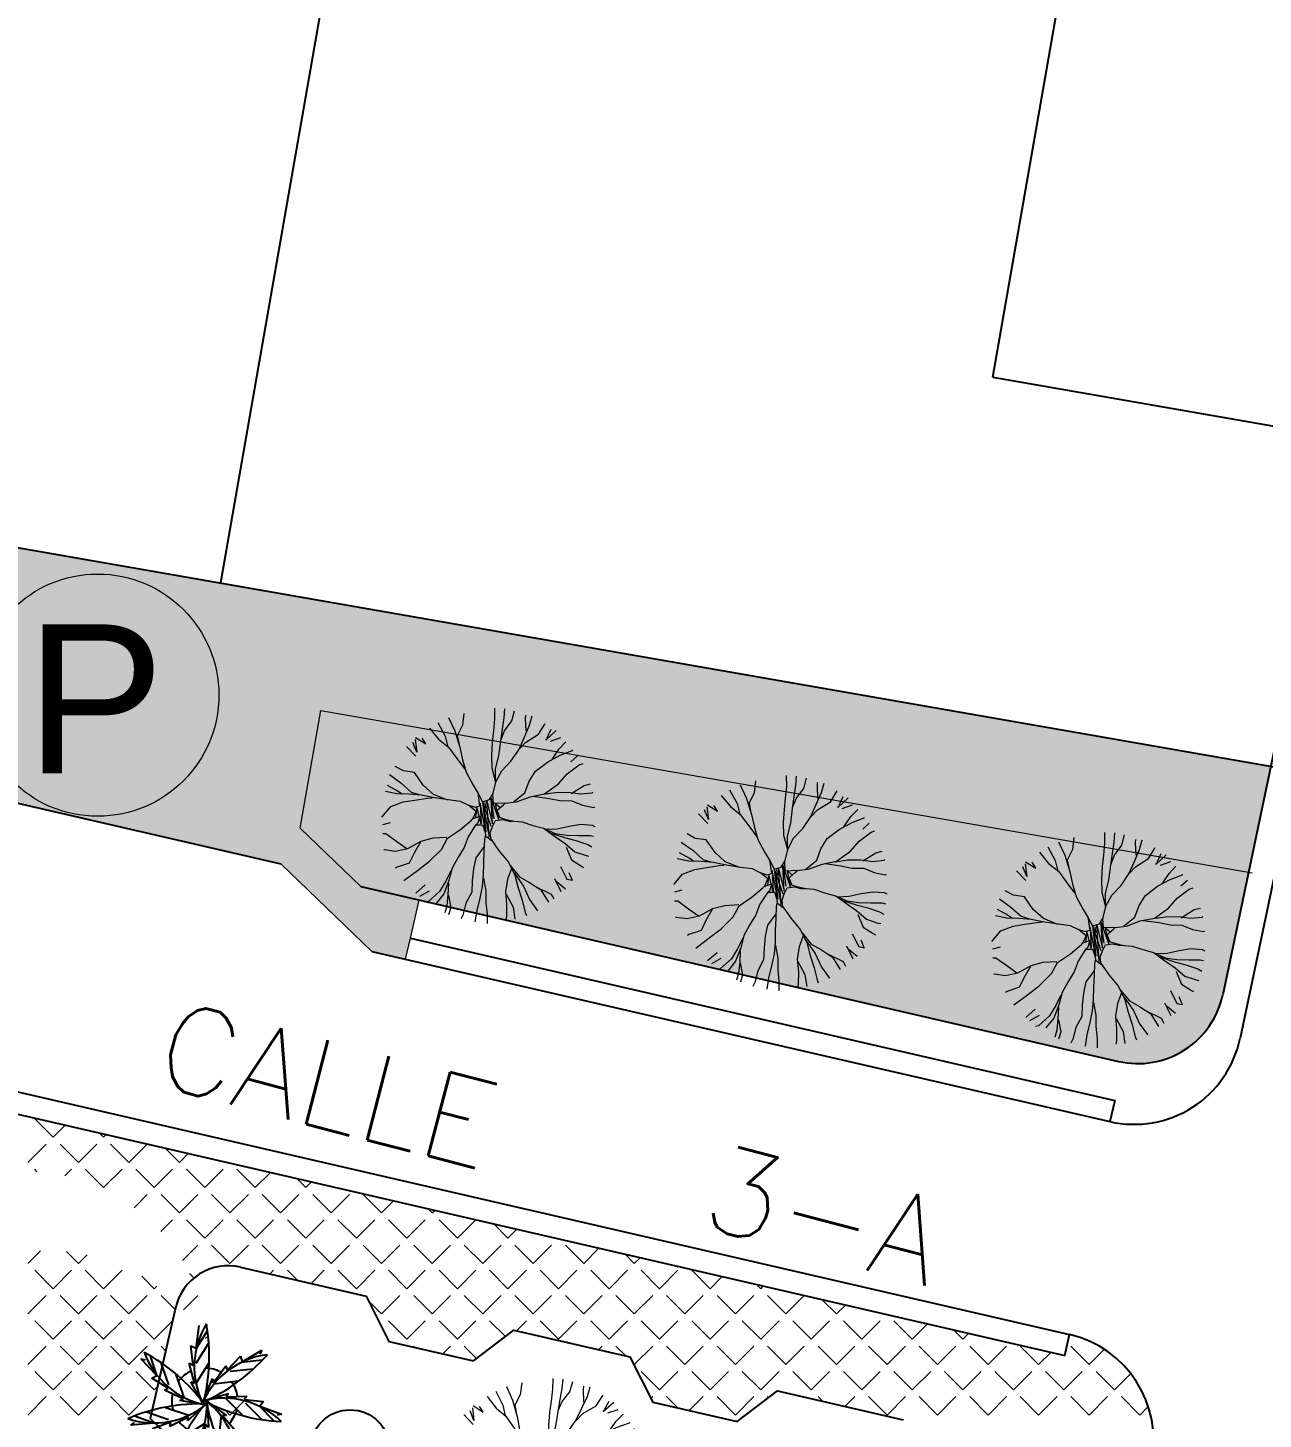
# Model space of a CAD drawing. Extents: x 472704 to 474638, y 1059265 to 1060325.
# Drawn here: x 474002.3 to 474059.4, y 1059726.7 to 1059791 of the extents above; entities that cross this region are included whole.
import ezdxf

# ---------------------------------------------------------------- set-up
doc = ezdxf.new("R2010")
doc.units = 0
doc.header["$LTSCALE"] = 0.4
doc.header["$MEASUREMENT"] = 0
doc.layers.get('0').update_dxf_attribs({"linetype": 'CONTINUOUS', "lineweight": 25})
for name, color, linetype, lineweight in [('AREAS VERDAS', 72, 'CONTINUOUS', 25), ('AREAS VERDES', 2, 'CONTINUOUS', 20), ('CALLES', 140, 'CONTINUOUS', 40), ('CANCHAS', 52, 'CONTINUOUS', 25)]:
    doc.layers.add(name, color=color, linetype=linetype, lineweight=lineweight)
for name, color, linetype in [('PISOS', 8, 'CONTINUOUS'), ('PROPUESTA', 6, 'CONTINUOUS'), ('TOPONIMIA', 1, 'CONTINUOUS'), ('VEGETACION', 3, 'CONTINUOUS'), ('VIAPROPUESTA', 7, 'CONTINUOUS')]:
    doc.layers.add(name, color=color, linetype=linetype)
doc.styles.add('ARIAL', font='arial.ttf')
doc.styles.get("Standard").update_dxf_attribs({"font": 'romans.shx'})

# ---------------------------------------------------------------- blocks, each defined once
blk = doc.blocks.new('FUTBOL')
at = {"layer": 'CANCHAS', "color": 52, "linetype": 'Continuous'}
for p, q in [((474022.254, 1059828.37), (474011.242, 1059765.325)), ((474046.909, 1059774.829), (474052.587, 1059807.337)), ((474046.909, 1059774.829), (474063.163, 1059771.99)), ((473961.987, 1059773.928), (474060.496, 1059756.721))]:
    blk.add_line(p, q, dxfattribs=at)
blk = doc.blocks.new('MATA-P-01')
at = {"color": 84, "linetype": 'ByBlock'}
for p, q in [((18.7448, 144.4994), (18.7448, 144.5014)), ((18.7576, 144.4645), (18.7448, 144.4994)), ((18.7902, 144.4864), (18.7883, 144.5167)), ((18.7973, 144.4668), (18.8065, 144.5037)), ((18.8065, 144.5037), (18.8081, 144.5144)), ((18.8462, 144.4883), (18.8445, 144.521)), ((18.8698, 144.458), (18.8717, 144.4929)), ((18.8717, 144.4929), (18.8752, 144.521)), ((18.8986, 144.4841), (18.9059, 144.5167)), ((18.6869, 144.4319), (18.6706, 144.458)), ((18.7176, 144.4515), (18.6888, 144.4688)), ((18.7068, 144.4864), (18.7321, 144.4515)), ((18.7231, 144.4864), (18.7304, 144.458)), ((18.7321, 144.4515), (18.7304, 144.4557)), ((18.7918, 144.4319), (18.7576, 144.4645)), ((18.7991, 144.4449), (18.7902, 144.4864)), ((18.8625, 144.4537), (18.8462, 144.4883)), ((18.868, 144.4239), (18.8625, 144.4537)), ((18.8679, 144.4211), (18.8698, 144.458)), ((18.8951, 144.4472), (18.8986, 144.4841)), ((18.9964, 144.4818), (18.9929, 144.4449)), ((19.0399, 144.4602), (19.0127, 144.4231)), ((18.6435, 144.4015), (18.6272, 144.4231)), ((18.6454, 144.4361), (18.6454, 144.4384)), ((18.6796, 144.4146), (18.6454, 144.4361)), ((18.7141, 144.3862), (18.6796, 144.4146)), ((18.7013, 144.397), (18.6869, 144.4319)), ((18.8079, 144.4068), (18.7918, 144.4319)), ((18.8081, 144.4058), (18.7991, 144.4449)), ((18.8643, 144.3754), (18.8679, 144.4211)), ((18.8861, 144.3731), (18.8915, 144.4123)), ((18.8915, 144.4123), (18.8951, 144.4472)), ((19.0127, 144.4231), (18.9874, 144.3774)), ((18.9929, 144.4449), (19.0018, 144.41)), ((19.0018, 144.41), (18.9929, 144.3885)), ((19.0689, 144.4384), (19.0382, 144.4015)), ((19.0907, 144.4166), (19.0562, 144.3885)), ((18.6163, 144.397), (18.6054, 144.4035)), ((18.647, 144.3624), (18.6163, 144.397)), ((18.7448, 144.3513), (18.7141, 144.3862)), ((18.8244, 144.3666), (18.8081, 144.4058)), ((18.8462, 144.3317), (18.8244, 144.3666)), ((18.8662, 144.334), (18.8643, 144.3754)), ((18.8771, 144.334), (18.8861, 144.3731)), ((18.9874, 144.3774), (18.9711, 144.3405)), ((19.0219, 144.3709), (18.9855, 144.3382)), ((19.0562, 144.3885), (19.0219, 144.3709)), ((19.0382, 144.4015), (19.0236, 144.3709)), ((19.0923, 144.3666), (19.107, 144.3819)), ((19.1268, 144.3797), (19.0923, 144.3666)), ((19.1268, 144.3731), (19.114, 144.3362)), ((18.5601, 144.3209), (18.5584, 144.3232)), ((18.5946, 144.3101), (18.5601, 144.3209)), ((18.5891, 144.3382), (18.5709, 144.347)), ((18.6236, 144.3059), (18.5891, 144.3382)), ((18.6671, 144.3275), (18.647, 144.3624)), ((18.7032, 144.2883), (18.6671, 144.3275)), ((18.7576, 144.3167), (18.7448, 144.3513)), ((18.857, 144.2948), (18.8462, 144.3317)), ((18.857, 144.2928), (18.8771, 144.334)), ((18.8589, 144.2971), (18.8662, 144.334)), ((18.9711, 144.3405), (18.9529, 144.3059)), ((18.9855, 144.3382), (18.9563, 144.3123)), ((19.114, 144.3362), (19.1322, 144.3624)), ((19.1485, 144.347), (19.114, 144.3232)), ((18.5476, 144.2775), (18.544, 144.2798)), ((18.6163, 144.284), (18.5818, 144.2775)), ((18.6307, 144.3079), (18.5946, 144.3101)), ((18.6524, 144.2775), (18.6163, 144.284)), ((18.6706, 144.2994), (18.6307, 144.3079)), ((18.7068, 144.2863), (18.6706, 144.2994)), ((18.7448, 144.271), (18.7032, 144.2883)), ((18.763, 144.2798), (18.7576, 144.3167)), ((18.7918, 144.2449), (18.763, 144.2798)), ((18.8589, 144.2557), (18.857, 144.2928)), ((18.9529, 144.3059), (18.9241, 144.271)), ((19.1431, 144.271), (19.1703, 144.2798)), ((18.5818, 144.2775), (18.5476, 144.2775)), ((18.6869, 144.2775), (18.6524, 144.2775)), ((18.7359, 144.2747), (18.6869, 144.2775)), ((18.7828, 144.2471), (18.7448, 144.271)), ((18.8173, 144.2361), (18.7828, 144.2471)), ((18.8154, 144.2361), (18.8516, 144.2276)), ((18.8204, 144.2298), (18.8159, 144.2358)), ((18.8617, 144.242), (18.8256, 144.1822)), ((18.8398, 144.1822), (18.8617, 144.2435)), ((18.8421, 144.166), (18.8617, 144.242)), ((18.8516, 144.2276), (18.8589, 144.2557)), ((18.8584, 144.2576), (18.8584, 144.2591)), ((18.8658, 144.2372), (18.8584, 144.2576)), ((18.8858, 144.2267), (18.8658, 144.2372)), ((18.9021, 144.2471), (18.8858, 144.2267)), ((18.9052, 144.2504), (18.8915, 144.2122)), ((18.904, 144.2491), (18.9005, 144.2449)), ((18.9241, 144.271), (18.904, 144.2491)), ((19.0382, 144.2188), (19.0744, 144.2406)), ((19.0744, 144.2406), (19.1086, 144.2733)), ((19.1086, 144.2733), (19.1431, 144.271)), ((19.183, 144.2514), (19.1431, 144.2341)), ((18.5402, 144.223), (18.5313, 144.221)), ((18.5747, 144.2188), (18.5402, 144.223)), ((18.609, 144.2057), (18.5747, 144.2188)), ((18.6435, 144.1904), (18.609, 144.2057)), ((18.836, 144.2097), (18.8204, 144.2298)), ((18.8235, 144.1893), (18.836, 144.2097)), ((18.8256, 144.1822), (18.8452, 144.2293)), ((18.8452, 144.2293), (18.8291, 144.2199)), ((18.8731, 144.2315), (18.8421, 144.166)), ((18.8433, 144.124), (18.8731, 144.2315)), ((18.8854, 144.225), (18.8433, 144.124)), ((18.8858, 144.2267), (18.845, 144.1578)), ((18.8858, 144.2267), (18.857, 144.1382)), ((18.857, 144.1382), (18.8913, 144.2208)), ((18.8712, 144.2094), (18.8773, 144.2259)), ((18.8913, 144.2208), (18.8755, 144.1589)), ((18.8755, 144.1589), (18.8991, 144.2066)), ((18.9047, 144.2052), (18.8915, 144.2122)), ((18.8991, 144.2066), (18.8967, 144.1751)), ((18.8991, 144.1932), (18.9257, 144.2077)), ((18.904, 144.1708), (18.8991, 144.1932)), ((18.9277, 144.208), (18.9047, 144.2052)), ((18.9529, 144.2145), (18.9277, 144.208)), ((18.9893, 144.2122), (18.9529, 144.2145)), ((19.0328, 144.21), (18.9893, 144.2122)), ((18.991, 144.21), (19.0382, 144.2188)), ((19.0744, 144.21), (19.0328, 144.21)), ((19.0543, 144.2034), (19.0399, 144.208)), ((19.0907, 144.1904), (19.0543, 144.2034)), ((19.1124, 144.2057), (19.0744, 144.21)), ((19.107, 144.2122), (19.0814, 144.21)), ((19.1431, 144.2341), (19.107, 144.2122)), ((19.1485, 144.1992), (19.1124, 144.2057)), ((19.1485, 144.208), (19.1322, 144.2015)), ((19.183, 144.2188), (19.1485, 144.208)), ((19.1847, 144.1992), (19.1485, 144.1992)), ((18.5421, 144.1623), (18.5277, 144.1578)), ((18.5402, 144.1904), (18.5294, 144.1904)), ((18.5747, 144.1839), (18.5402, 144.1904)), ((18.5802, 144.1666), (18.5421, 144.1623)), ((18.6109, 144.1773), (18.5747, 144.1839)), ((18.6109, 144.1512), (18.5764, 144.1317)), ((18.6163, 144.1688), (18.5802, 144.1666)), ((18.647, 144.1754), (18.6109, 144.1773)), ((18.647, 144.1666), (18.6109, 144.1512)), ((18.6635, 144.1744), (18.6163, 144.1688)), ((18.6796, 144.1819), (18.6435, 144.1904)), ((18.6834, 144.1839), (18.647, 144.1666)), ((18.685, 144.1839), (18.647, 144.1754)), ((18.7195, 144.1861), (18.685, 144.1839)), ((18.7538, 144.1904), (18.7195, 144.1861)), ((18.7883, 144.1861), (18.7538, 144.1904)), ((18.7935, 144.1847), (18.781, 144.1864)), ((18.7828, 144.1864), (18.8029, 144.187)), ((18.814, 144.1856), (18.7935, 144.1847)), ((18.8029, 144.187), (18.8235, 144.1893)), ((18.8353, 144.1782), (18.814, 144.1856)), ((18.8403, 144.1578), (18.8353, 144.1782)), ((18.8433, 144.1376), (18.8403, 144.1578)), ((18.8714, 144.1572), (18.8589, 144.1362)), ((18.8915, 144.1532), (18.8714, 144.1572)), ((18.8851, 144.181), (18.8866, 144.16)), ((18.9059, 144.1683), (18.8851, 144.181)), ((18.8866, 144.16), (18.8908, 144.1527)), ((18.8915, 144.1535), (18.9078, 144.1121)), ((18.9078, 144.1643), (18.904, 144.1708)), ((18.935, 144.1297), (18.9078, 144.1643)), ((19.1249, 144.1773), (19.0907, 144.1904)), ((19.1594, 144.1558), (19.1249, 144.1773)), ((19.1793, 144.1186), (19.1594, 144.1558)), ((18.5402, 144.1274), (18.5313, 144.1274)), ((18.5764, 144.1317), (18.5402, 144.1274)), ((18.6054, 144.1405), (18.5818, 144.1056)), ((18.8391, 144.1209), (18.8046, 144.0882)), ((18.8353, 144.1158), (18.8346, 144.1166)), ((18.8554, 144.1257), (18.8353, 144.1158)), ((18.836, 144.1166), (18.8433, 144.1376)), ((18.8499, 144.0794), (18.8554, 144.1143)), ((18.8554, 144.1143), (18.8558, 144.1257)), ((18.8589, 144.1362), (18.8558, 144.1257)), ((18.9078, 144.1121), (18.9132, 144.0775)), ((18.9692, 144.0948), (18.935, 144.1297)), ((19.1722, 144.097), (19.1504, 144.1078)), ((18.5476, 144.0925), (18.5402, 144.0905)), ((18.5818, 144.1056), (18.5476, 144.0925)), ((18.5818, 144.0664), (18.5674, 144.0448)), ((18.6109, 144.0794), (18.5837, 144.0448)), ((18.8046, 144.0882), (18.7701, 144.0602)), ((18.8445, 144.0426), (18.8499, 144.0794)), ((18.8535, 144.0925), (18.8717, 144.0536)), ((18.9132, 144.0775), (18.9258, 144.0426)), ((18.9801, 144.0579), (18.9692, 144.0948)), ((18.9711, 144.097), (19.0127, 144.086)), ((19.0127, 144.086), (19.0472, 144.0687)), ((19.0472, 144.0687), (19.0597, 144.0318)), ((19.0472, 144.0687), (19.0833, 144.0383)), ((19.1195, 144.0536), (19.1575, 144.0709)), ((19.1575, 144.0709), (19.1667, 144.0687)), ((18.5837, 144.0448), (18.5655, 144.0448)), ((18.6144, 144.0318), (18.5818, 144.0145)), ((18.5927, 144.0034), (18.6198, 144.0383)), ((18.7285, 144.023), (18.6943, 144.0122)), ((18.7467, 144.0318), (18.7106, 143.9969)), ((18.7429, 144.0252), (18.725, 143.9884)), ((18.763, 144.0514), (18.7285, 144.023)), ((18.7701, 144.0602), (18.7429, 144.0252)), ((18.7576, 144.0426), (18.763, 144.0079)), ((18.8372, 144.0057), (18.8445, 144.0426)), ((18.8717, 144.0536), (18.8717, 144.0187)), ((18.9258, 144.0426), (18.9366, 144.0079)), ((19.0092, 144.0145), (18.9801, 144.0579)), ((19.0597, 144.0318), (19.0689, 143.9969)), ((19.0833, 144.0383), (19.1178, 144.023)), ((19.0852, 144.0383), (19.1195, 144.0536)), ((19.1178, 144.023), (19.1521, 144.021)), ((19.1521, 144.021), (19.154, 144.021)), ((18.6217, 143.9903), (18.6109, 143.9773)), ((18.6716, 144.0031), (18.6217, 143.9903)), ((18.6562, 143.9969), (18.6253, 143.9642)), ((18.6943, 144.0122), (18.6562, 143.9969)), ((18.7106, 143.9969), (18.6834, 143.96)), ((18.725, 143.9884), (18.7051, 143.9535)), ((18.763, 144.0079), (18.7611, 143.9688)), ((18.8353, 143.9969), (18.8209, 143.96)), ((18.8336, 143.9708), (18.8372, 144.0057)), ((18.8679, 143.9818), (18.8625, 143.9469)), ((18.8717, 144.0187), (18.8679, 143.9818)), ((18.9366, 144.0079), (18.9385, 143.9688)), ((18.9385, 143.9991), (18.9475, 143.9642)), ((19.0399, 143.9796), (19.0092, 144.0145)), ((19.0744, 143.9404), (19.0399, 143.9796)), ((19.0689, 143.9969), (19.1032, 143.9773)), ((18.6834, 143.96), (18.6524, 143.9316)), ((18.7051, 143.9535), (18.6888, 143.9186)), ((18.7576, 143.9623), (18.7285, 143.9274)), ((18.7611, 143.9688), (18.7502, 143.9316)), ((18.8209, 143.96), (18.8136, 143.9251)), ((18.8336, 143.9339), (18.8336, 143.9708)), ((18.8625, 143.9469), (18.8733, 143.91)), ((18.9385, 143.96), (18.9331, 143.9251)), ((18.9385, 143.9688), (18.9458, 143.9251)), ((18.9475, 143.9642), (18.9603, 143.9296)), ((19.0309, 143.91), (19.0073, 143.9404)), ((19.1032, 143.9773), (19.107, 143.973)), ((18.6888, 143.9186), (18.6834, 143.91)), ((18.7285, 143.9274), (18.7158, 143.8924)), ((18.7502, 143.9316), (18.7429, 143.8947)), ((18.7429, 143.8947), (18.7429, 143.8839)), ((18.8136, 143.9251), (18.8027, 143.8905)), ((18.8353, 143.8947), (18.8336, 143.9339)), ((18.8336, 143.8598), (18.8353, 143.8947)), ((18.8733, 143.91), (18.8752, 143.8729)), ((18.9312, 143.9231), (18.9168, 143.8882)), ((18.9331, 143.9251), (18.9295, 143.8905)), ((18.9458, 143.9251), (18.9638, 143.8905)), ((18.9603, 143.9296), (18.9874, 143.8924)), ((18.9874, 143.8924), (18.9964, 143.8882)), ((19.0165, 143.9035), (18.991, 143.9251)), ((18.8027, 143.8905), (18.7973, 143.8621)), ((18.8752, 143.8729), (18.8788, 143.8598)), ((18.9168, 143.8882), (18.9187, 143.8644)), ((18.9295, 143.8905), (18.9312, 143.8686))]:
    blk.add_line(p, q, dxfattribs=at)
blk = doc.blocks.new('PALME01')
at = {"layer": 'VEGETACION'}
for p, q in [((-0.337, 2.42), (0.219, 3.223)), ((-0.317, 2.46), (-0.142, 3.506)), ((-0.481, 1.686), (-0.558, 2.581)), ((-0.558, 2.581), (-0.317, 2.46)), ((-0.34, 1.766), (0.257, 2.649)), ((-2.175, 1.264), (-2.883, 2.052)), ((-2.883, 2.052), (-2.684, 1.995)), ((-2.156, 1.223), (-2.437, 2.158)), ((1.069, 1.399), (1.721, 2.018)), ((1.721, 2.018), (1.776, 1.753)), ((1.776, 1.753), (2.703, 2.269)), ((2.703, 2.269), (2.603, 2.087)), ((-1.646, 0.813), (-1.964, 1.831)), ((-0.454, 0.84), (-0.662, 1.777)), ((-0.662, 1.777), (-0.481, 1.686)), ((-0.393, 0.81), (0.234, 1.754)), ((0.425, 0.85), (1.028, 1.597)), ((1.028, 1.597), (1.069, 1.399)), ((1.22, 1.338), (2.282, 1.422)), ((1.732, 1.744), (2.707, 1.81)), ((-2.42, 1.151), (-2.175, 1.264)), ((-1.671, 0.653), (-2.42, 1.151)), ((-1.855, 0.569), (-1.671, 0.653)), ((-0.932, 0.175), (-1.279, 1.254)), ((-0.085, -0.127), (-0.614, 0.921)), ((-0.614, 0.921), (-0.454, 0.84)), ((-0.101, -0.041), (0.388, 1.026)), ((0.388, 1.026), (0.425, 0.85)), ((0.439, 0.784), (1.568, 0.882)), ((-0.994, 0.147), (-1.855, 0.569)), ((-1.157, 0.072), (-0.994, 0.147)), ((-0.007, -0.168), (-1.157, 0.072)), ((-0.045, 0.025), (1.095, 0.308)), ((0.043, 0.022), (0.975, -0.693)), ((0.938, 0.118), (1.718, -0.704)), ((1.095, 0.308), (0.981, 0.17)), ((0.981, 0.17), (1.94, 0.164)), ((1.94, 0.164), (1.811, 0.008)), ((1.811, 0.008), (2.701, -0.116)), ((-2.354, -0.945), (-3.261, -0.582)), ((-1.716, -0.802), (-2.71, -0.417)), ((-0.772, -0.642), (-1.832, -0.24)), ((0.073, -0.132), (-0.832, -0.882)), ((0.095, -0.048), (0.117, -1.222)), ((1.857, -0.147), (2.586, -0.926)), ((2.494, -0.295), (3.154, -1.016)), ((2.701, -0.116), (2.529, -0.324)), ((2.529, -0.324), (3.51, -0.727)), ((-3.456, -0.997), (-3.287, -0.876)), ((-2.398, -0.934), (-3.456, -0.997)), ((-1.606, -0.922), (-2.463, -1.196)), ((-0.788, -0.707), (-1.655, -1.118)), ((-1.655, -1.118), (-1.606, -0.922)), ((-0.034, -1.026), (-1.008, -1.604)), ((-0.832, -0.882), (-0.788, -0.707)), ((0.008, -1.079), (-0.211, -2.013)), ((0.117, -1.222), (0.008, -1.079)), ((0.727, -0.688), (0.572, -1.81)), ((0.975, -0.693), (0.795, -0.689)), ((0.795, -0.689), (1.389, -1.443)), ((3.51, -0.727), (3.305, -0.762)), ((-0.497, -1.864), (-1.418, -2.401)), ((-0.335, -1.853), (-0.654, -2.693)), ((-0.211, -2.013), (-0.335, -1.853)), ((1.094, -1.572), (0.939, -2.627)), ((1.389, -1.443), (1.186, -1.439)), ((1.186, -1.439), (1.644, -2.213)), ((-0.783, -2.452), (-1.632, -2.934)), ((-0.818, -2.479), (-1.429, -3.346)), ((-0.654, -2.693), (-0.818, -2.479)), ((1.375, -2.163), (1.223, -3.128)), ((1.374, -2.208), (1.671, -3.226)), ((1.644, -2.213), (1.374, -2.208)), ((1.671, -3.226), (1.516, -3.088))]:
    blk.add_line(p, q, dxfattribs=at)
for centre, radius, start, end in [((3.351, 1.474), 3.79, 146.51256, 204.97692), ((-8.282, 2.339), 8.56, 343.25676, 8.23271), ((0.884, 3.517), 3.79, 197.94113, 256.40549), ((-7.046, -5.039), 8.56, 34.68533, 59.66128), ((-3.284, 7.905), 8.56, 291.82819, 316.80414), ((3.292, -1.73), 3.79, 95.08398, 153.54835), ((0, 0), 1.528, 112.34106, 140.89589), ((0, 0), 1.528, 58.73723, 86.9078), ((0, 0), 1.528, 6.2517, 34.07198), ((0, 0), 1.528, 165.43041, 194.12308), ((0.751, -3.681), 3.79, 43.65541, 102.11978), ((4.184, 7.468), 8.56, 240.39962, 265.37557), ((-2.359, -2.911), 3.79, 352.22684, 50.6912), ((8.498, 1.357), 8.56, 188.97105, 213.947), ((-0.508, -8.673), 8.56, 86.1139, 111.08986), ((-2.252, 2.861), 3.79, 249.3697, 307.83406), ((-3.695, 0.001), 3.79, 300.79827, 359.26263), ((6.411, -5.826), 8.56, 137.54248, 162.51843), ((0, 0), 1.528, 315.67158, 343.39322), ((0, 0), 1.528, 216.74195, 245.16814), ((0, 0), 1.528, 266.3653, 294.33993)]:
    blk.add_arc(centre, radius, start, end, dxfattribs=at)
blk = doc.blocks.new('PALMERA')
at = {"layer": 'AREAS VERDES'}
blk.add_blockref('PALME01', (-88.824, 0.822), dxfattribs=at)

msp = doc.modelspace()

# ---------------------------------------------------------------- hatches: boundary and pattern name
at = {"layer": 'AREAS VERDAS'}
h = msp.add_hatch(dxfattribs=at)
h.set_pattern_fill('AR-SAND', color=64, style=0)
h.set_pattern_definition([(37.5, (0, 0), (-0.0629933581, 1.926823769), [0, -1.52, 0, -1.7, 0, -1.625]), (7.5, (0, 0), (1.769776705, 2.822146065), [0, -0.82, 0, -1.37, 0, -0.525]), (327.5, (-1.23, 0), (3.1141418618, 0.0056590535), [0, -0.5, 0, -1.8, 0, -2.35]), (317.5, (-1.23, 0), (3.0061266046, 0.877675565), [0, -0.25, 0, -1.18, 0, -1.35])])
h.paths.add_polyline_path([(474070.56, 1059829.183), (474000, 1059839.525), (474000, 1059832.258), (474071.508, 1059819.767), (474068.056, 1059800), (474068.777, 1059800), (474073.895, 1059824.404, 0.432243)])
h.paths.add_polyline_path([(473969.16, 1059844.045), (473961.466, 1059800), (473966.541, 1059800), (473973, 1059836.974), (474000, 1059832.258), (474000, 1059839.525)])
h.paths.add_polyline_path([(473966.541, 1059800), (473961.466, 1059800), (473955.466, 1059765.654), (473990.763, 1059757.515), (473994.461, 1059758.715), (473995.218, 1059763.048), (473961.127, 1059769.003), (473961.987, 1059773.928)])
h.paths.add_polyline_path([(474058.703, 1059751.959), (474015.872, 1059759.44), (474014.921, 1059753.996), (474017.719, 1059751.298), (474052.705, 1059743.23, 0.420068), (474057.518, 1059746.307)])
at = {"layer": 'PISOS', "linetype": 'Continuous', "lineweight": 20}
h = msp.add_hatch(dxfattribs=at)
h.set_pattern_fill('ANGLE', color=256, scale=5, angle=45, style=0)
h.set_pattern_definition([(45, (0, 0), (-0.9722718241, 0.9722718241), [1, -0.375]), (135, (0, 0), (-0.9722718241, -0.9722718241), [1, -0.375])])
h.paths.add_polyline_path([(474015.872, 1059759.44), (474024.174, 1059757.99), (474024.179, 1059758.026), (474024.175, 1059757.99), (474058.703, 1059751.959), (474059.73, 1059756.855), (474000, 1059767.289), (474000, 1059755.59), (474014.03, 1059752.354), (474018.228, 1059748.307), (474019.787, 1059747.948), (474020.012, 1059748.922), (474020.416, 1059750.676), (474017.719, 1059751.298), (474014.921, 1059753.996)])
h.paths.add_polyline_path([(474000, 1059767.289), (473961.987, 1059773.928), (473961.127, 1059769.003), (473964.243, 1059768.459), (473964.023, 1059768.751), (473963.586, 1059769.339), (473963.557, 1059769.362), (473963.551, 1059769.386), (473964.023, 1059768.751), (473964.243, 1059768.459), (473965.764, 1059768.193), (473965.764, 1059768.333), (473965.915, 1059768.936), (473966.004, 1059769.656), (473966.006, 1059769.66), (473966, 1059769.618), (473965.915, 1059768.936), (473965.764, 1059768.333), (473965.764, 1059768.193), (473966.006, 1059768.151), (473966.053, 1059768.239), (473966.476, 1059768.688), (473966.833, 1059769.215), (473966.839, 1059769.229), (473966.85, 1059769.24), (473966.476, 1059768.688), (473966.053, 1059768.239), (473966.006, 1059768.151), (473987.213, 1059764.446), (473987.099, 1059764.601), (473987.07, 1059764.624), (473987.064, 1059764.647), (473987.213, 1059764.446), (473989.395, 1059764.065), (473989.429, 1059764.197), (473989.517, 1059764.917), (473989.519, 1059764.921), (473989.513, 1059764.88), (473989.429, 1059764.197), (473989.395, 1059764.065), (473989.997, 1059763.96), (473990.346, 1059764.476), (473990.352, 1059764.49), (473990.363, 1059764.501), (473989.997, 1059763.96), (473995.218, 1059763.048), (473994.461, 1059758.715), (473991.822, 1059757.858), (473991.847, 1059757.813), (473991.781, 1059757.845), (473990.763, 1059757.515), (473990.497, 1059757.576), (473990.511, 1059757.52), (473990.492, 1059757.577), (473988.663, 1059757.999), (473988.258, 1059756.245), (473988.034, 1059755.271), (473988.996, 1059755.049), (473994.542, 1059756.849), (474000, 1059755.59)])

# ---------------------------------------------------------------- linework, layer by layer
msp.add_line((474020.012, 1059748.922), (474020.416, 1059750.676), dxfattribs=at)
at = {"layer": 'PISOS', "lineweight": 20}
for p, q in [((474003.515, 1059739.731), (474002.667, 1059740.579)), ((474003.515, 1059739.731), (474004.069, 1059740.284)), ((474005.849, 1059739.731), (474005.663, 1059739.916)), ((474005.849, 1059739.731), (474005.965, 1059739.847)), ((474002.349, 1059738.564), (474003.197, 1059739.413)), ((474004.682, 1059738.564), (474003.834, 1059739.413)), ((474004.682, 1059738.564), (474005.531, 1059739.413)), ((474007.016, 1059738.564), (474006.167, 1059739.413)), ((474007.016, 1059738.564), (474007.861, 1059739.41)), ((474009.349, 1059738.564), (474008.696, 1059739.217)), ((474009.349, 1059738.564), (474009.757, 1059738.972)), ((474002.785, 1059738.128), (474002.667, 1059738.246)), ((474004.057, 1059737.939), (474004.364, 1059738.246)), ((474005.849, 1059737.397), (474005, 1059738.246)), ((474005.849, 1059737.397), (474006.697, 1059738.246)), ((474008.182, 1059737.397), (474007.334, 1059738.246)), ((474008.182, 1059737.397), (474009.031, 1059738.246)), ((474010.516, 1059737.397), (474009.667, 1059738.246)), ((474010.516, 1059737.397), (474011.364, 1059738.246)), ((474012.849, 1059737.397), (474012.001, 1059738.246)), ((474012.849, 1059737.397), (474013.549, 1059738.098)), ((474015.183, 1059737.397), (474014.762, 1059737.818)), ((474015.183, 1059737.397), (474015.446, 1059737.66)), ((474007.257, 1059736.472), (474007.864, 1059737.079)), ((474009.349, 1059736.231), (474008.5, 1059737.079)), ((474009.349, 1059736.231), (474010.197, 1059737.079)), ((474011.682, 1059736.231), (474010.834, 1059737.079)), ((474011.682, 1059736.231), (474012.531, 1059737.079)), ((474014.016, 1059736.231), (474013.167, 1059737.079)), ((474014.016, 1059736.231), (474014.864, 1059737.079)), ((474016.349, 1059736.231), (474015.501, 1059737.079)), ((474016.349, 1059736.231), (474017.198, 1059737.079)), ((474018.683, 1059736.231), (474017.834, 1059737.079)), ((474018.683, 1059736.231), (474019.238, 1059736.786)), ((474021.016, 1059736.231), (474020.828, 1059736.419)), ((474021.016, 1059736.231), (474021.134, 1059736.349)), ((474008.484, 1059735.366), (474009.031, 1059735.913)), ((474010.516, 1059735.064), (474009.667, 1059735.913)), ((474010.516, 1059735.064), (474011.364, 1059735.913)), ((474012.849, 1059735.064), (474012.001, 1059735.913)), ((474012.849, 1059735.064), (474013.698, 1059735.913)), ((474015.183, 1059735.064), (474014.334, 1059735.913)), ((474015.183, 1059735.064), (474016.031, 1059735.913)), ((474017.516, 1059735.064), (474016.668, 1059735.913)), ((474017.516, 1059735.064), (474018.365, 1059735.913)), ((474019.85, 1059735.064), (474019.001, 1059735.913)), ((474019.85, 1059735.064), (474020.698, 1059735.913)), ((474022.183, 1059735.064), (474021.334, 1059735.913)), ((474022.183, 1059735.064), (474023.03, 1059735.911)), ((474024.516, 1059735.064), (474023.86, 1059735.72)), ((474024.516, 1059735.064), (474024.927, 1059735.474)), ((474009.484, 1059734.032), (474010.197, 1059734.746)), ((474011.682, 1059733.897), (474010.834, 1059734.746)), ((474011.682, 1059733.897), (474012.531, 1059734.746)), ((474014.016, 1059733.897), (474013.167, 1059734.746)), ((474014.016, 1059733.897), (474014.864, 1059734.746)), ((474016.349, 1059733.897), (474015.501, 1059734.746)), ((474016.349, 1059733.897), (474017.198, 1059734.746)), ((474018.683, 1059733.897), (474017.834, 1059734.746)), ((474018.683, 1059733.897), (474019.531, 1059734.746)), ((474021.016, 1059733.897), (474020.168, 1059734.746)), ((474021.016, 1059733.897), (474021.865, 1059734.746)), ((474023.35, 1059733.897), (474022.501, 1059734.746)), ((474023.35, 1059733.897), (474024.198, 1059734.746)), ((474025.683, 1059733.897), (474024.835, 1059734.746)), ((474025.683, 1059733.897), (474026.532, 1059734.746)), ((474028.017, 1059733.897), (474027.168, 1059734.746)), ((474002.349, 1059733.897), (474002.939, 1059734.487)), ((474004.682, 1059733.897), (474004.131, 1059734.448)), ((474004.682, 1059733.897), (474005.081, 1059734.296)), ((474028.017, 1059733.897), (474028.719, 1059734.6)), ((474030.35, 1059733.897), (474029.926, 1059734.321)), ((474030.35, 1059733.897), (474030.615, 1059734.162)), ((474003.515, 1059732.731), (474002.667, 1059733.579)), ((474003.515, 1059732.731), (474004.364, 1059733.579)), ((474005.849, 1059732.731), (474005, 1059733.579)), ((474005.849, 1059732.731), (474006.697, 1059733.579)), ((474010.022, 1059733.224), (474009.818, 1059733.428)), ((474013.53, 1059733.412), (474013.698, 1059733.579)), ((474014.793, 1059733.12), (474014.334, 1059733.579)), ((474015.426, 1059732.974), (474016.031, 1059733.579)), ((474017.516, 1059732.731), (474016.668, 1059733.579)), ((474017.516, 1059732.731), (474018.365, 1059733.579)), ((474019.85, 1059732.731), (474019.001, 1059733.579)), ((474019.85, 1059732.731), (474020.698, 1059733.579)), ((474022.183, 1059732.731), (474021.334, 1059733.579)), ((474022.183, 1059732.731), (474023.031, 1059733.579)), ((474024.516, 1059732.731), (474023.668, 1059733.579)), ((474024.516, 1059732.731), (474025.365, 1059733.579)), ((474026.85, 1059732.731), (474026.001, 1059733.579)), ((474026.85, 1059732.731), (474027.698, 1059733.579)), ((474029.183, 1059732.731), (474028.335, 1059733.579)), ((474029.183, 1059732.731), (474030.032, 1059733.579)), ((474031.517, 1059732.731), (474030.668, 1059733.579)), ((474031.517, 1059732.731), (474032.365, 1059733.579)), ((474033.85, 1059732.731), (474033.002, 1059733.579)), ((474008.182, 1059732.731), (474007.61, 1059733.303)), ((474008.182, 1059732.731), (474008.3, 1059732.849)), ((474033.85, 1059732.731), (474034.407, 1059733.288)), ((474036.184, 1059732.731), (474035.992, 1059732.922)), ((474036.184, 1059732.731), (474036.304, 1059732.85)), ((474002.349, 1059731.564), (474003.197, 1059732.412)), ((474004.682, 1059731.564), (474003.834, 1059732.412)), ((474004.682, 1059731.564), (474005.531, 1059732.412)), ((474007.016, 1059731.564), (474006.167, 1059732.412)), ((474007.016, 1059731.564), (474007.864, 1059732.412)), ((474009.149, 1059731.763), (474008.5, 1059732.412)), ((474009.535, 1059731.75), (474010.197, 1059732.412)), ((474018.683, 1059731.564), (474018.076, 1059732.171)), ((474018.683, 1059731.564), (474019.531, 1059732.412)), ((474021.016, 1059731.564), (474020.168, 1059732.412)), ((474021.016, 1059731.564), (474021.865, 1059732.412)), ((474023.35, 1059731.564), (474022.501, 1059732.412)), ((474023.35, 1059731.564), (474024.198, 1059732.412)), ((474025.683, 1059731.564), (474024.835, 1059732.412)), ((474025.683, 1059731.564), (474026.532, 1059732.412)), ((474028.017, 1059731.564), (474027.168, 1059732.412)), ((474028.017, 1059731.564), (474028.865, 1059732.412)), ((474030.35, 1059731.564), (474029.502, 1059732.412)), ((474030.35, 1059731.564), (474031.199, 1059732.412)), ((474032.683, 1059731.564), (474031.835, 1059732.412)), ((474032.683, 1059731.564), (474033.532, 1059732.412)), ((474035.017, 1059731.564), (474034.168, 1059732.412)), ((474035.017, 1059731.564), (474035.865, 1059732.412)), ((474037.35, 1059731.564), (474036.502, 1059732.412)), ((474037.35, 1059731.564), (474038.199, 1059732.412)), ((474039.684, 1059731.564), (474039.025, 1059732.223)), ((474039.684, 1059731.564), (474040.096, 1059731.976)), ((474003.515, 1059730.397), (474002.667, 1059731.246)), ((474003.515, 1059730.397), (474004.364, 1059731.246)), ((474005.849, 1059730.397), (474005, 1059731.246)), ((474005.849, 1059730.397), (474006.697, 1059731.246)), ((474008.182, 1059730.397), (474007.334, 1059731.246)), ((474008.182, 1059730.397), (474009.03, 1059731.245)), ((474019.85, 1059730.397), (474019.001, 1059731.246)), ((474019.85, 1059730.397), (474020.698, 1059731.246)), ((474022.183, 1059730.397), (474021.334, 1059731.246)), ((474022.183, 1059730.397), (474023.031, 1059731.246)), ((474024.395, 1059730.519), (474023.668, 1059731.246)), ((474024.907, 1059730.788), (474025.365, 1059731.246)), ((474026.85, 1059730.397), (474026.001, 1059731.246)), ((474026.85, 1059730.397), (474027.698, 1059731.246)), ((474029.183, 1059730.397), (474028.335, 1059731.246)), ((474029.183, 1059730.397), (474030.032, 1059731.246)), ((474031.517, 1059730.397), (474030.668, 1059731.246)), ((474031.517, 1059730.397), (474032.365, 1059731.246)), ((474033.85, 1059730.397), (474033.002, 1059731.246)), ((474033.85, 1059730.397), (474034.699, 1059731.246)), ((474036.184, 1059730.397), (474035.335, 1059731.246)), ((474036.184, 1059730.397), (474037.032, 1059731.246)), ((474038.517, 1059730.397), (474037.669, 1059731.246)), ((474038.517, 1059730.397), (474039.366, 1059731.246)), ((474040.851, 1059730.397), (474040.002, 1059731.246)), ((474040.851, 1059730.397), (474041.699, 1059731.246)), ((474043.184, 1059730.397), (474042.335, 1059731.246)), ((474043.184, 1059730.397), (474043.888, 1059731.101)), ((474045.517, 1059730.397), (474045.09, 1059730.824)), ((474010.543, 1059730.424), (474010.672, 1059730.554)), ((474045.517, 1059730.397), (474045.784, 1059730.664)), ((474002.349, 1059729.23), (474003.197, 1059730.079)), ((474004.682, 1059729.23), (474003.834, 1059730.079)), ((474004.682, 1059729.23), (474005.531, 1059730.079)), ((474007.016, 1059729.23), (474006.167, 1059730.079)), ((474007.016, 1059729.23), (474007.864, 1059730.079)), ((474008.712, 1059729.867), (474008.5, 1059730.079)), ((474020.226, 1059730.02), (474020.168, 1059730.079)), ((474021.51, 1059729.724), (474021.865, 1059730.079)), ((474023.069, 1059729.511), (474022.501, 1059730.079)), ((474028.7, 1059729.913), (474028.865, 1059730.079)), ((474029.957, 1059729.623), (474029.502, 1059730.079)), ((474030.35, 1059729.23), (474031.199, 1059730.079)), ((474032.683, 1059729.23), (474031.835, 1059730.079)), ((474032.683, 1059729.23), (474033.532, 1059730.079)), ((474035.017, 1059729.23), (474034.168, 1059730.079)), ((474035.017, 1059729.23), (474035.865, 1059730.079)), ((474037.35, 1059729.23), (474036.502, 1059730.079)), ((474037.35, 1059729.23), (474038.199, 1059730.079)), ((474039.684, 1059729.23), (474038.835, 1059730.079)), ((474039.684, 1059729.23), (474040.532, 1059730.079)), ((474042.017, 1059729.23), (474041.169, 1059730.079)), ((474042.017, 1059729.23), (474042.866, 1059730.079)), ((474044.351, 1059729.23), (474043.502, 1059730.079)), ((474044.351, 1059729.23), (474045.199, 1059730.079)), ((474046.684, 1059729.23), (474045.836, 1059730.079)), ((474046.684, 1059729.23), (474047.533, 1059730.079)), ((474049.018, 1059729.23), (474048.169, 1059730.079)), ((474049.018, 1059729.23), (474049.577, 1059729.79)), ((474051.351, 1059729.23), (474050.503, 1059730.079)), ((474051.351, 1059729.23), (474052.053, 1059729.932)), ((474003.515, 1059728.064), (474002.667, 1059728.912)), ((474003.515, 1059728.064), (474004.364, 1059728.912)), ((474005.849, 1059728.064), (474005, 1059728.912)), ((474005.849, 1059728.064), (474006.697, 1059728.912)), ((474008.182, 1059728.064), (474007.334, 1059728.912)), ((474030.35, 1059729.23), (474030.294, 1059729.286)), ((474031.517, 1059728.064), (474030.668, 1059728.912)), ((474031.517, 1059728.064), (474032.365, 1059728.912)), ((474033.85, 1059728.064), (474033.002, 1059728.912)), ((474033.85, 1059728.064), (474034.699, 1059728.912)), ((474036.184, 1059728.064), (474035.335, 1059728.912)), ((474036.184, 1059728.064), (474037.032, 1059728.912)), ((474038.517, 1059728.064), (474037.669, 1059728.912)), ((474038.517, 1059728.064), (474039.366, 1059728.912)), ((474040.851, 1059728.064), (474040.002, 1059728.912)), ((474040.851, 1059728.064), (474041.699, 1059728.912)), ((474043.184, 1059728.064), (474042.335, 1059728.912)), ((474043.184, 1059728.064), (474044.033, 1059728.912)), ((474045.517, 1059728.064), (474044.669, 1059728.912)), ((474045.517, 1059728.064), (474046.366, 1059728.912)), ((474047.851, 1059728.064), (474047.002, 1059728.912)), ((474047.851, 1059728.064), (474048.699, 1059728.912)), ((474050.184, 1059728.064), (474049.336, 1059728.912)), ((474050.184, 1059728.064), (474051.033, 1059728.912)), ((474052.518, 1059728.064), (474051.669, 1059728.912)), ((474010.605, 1059728.153), (474011.303, 1059728.851)), ((474052.518, 1059728.064), (474053.269, 1059728.815)), ((474002.349, 1059726.897), (474003.197, 1059727.745)), ((474004.682, 1059726.897), (474003.834, 1059727.745)), ((474004.682, 1059726.897), (474005.531, 1059727.745)), ((474007.016, 1059726.897), (474006.167, 1059727.745)), ((474007.016, 1059726.897), (474007.864, 1059727.745)), ((474008.182, 1059728.064), (474008.33, 1059728.212)), ((474010.933, 1059727.646), (474010.873, 1059727.706)), ((474011.793, 1059727.007), (474012.387, 1059727.602)), ((474031.115, 1059727.662), (474031.199, 1059727.745)), ((474032.358, 1059727.223), (474031.835, 1059727.745)), ((474032.887, 1059727.1), (474033.532, 1059727.745)), ((474035.017, 1059726.897), (474034.168, 1059727.745)), ((474035.017, 1059726.897), (474035.865, 1059727.745)), ((474036.554, 1059727.693), (474036.502, 1059727.745)), ((474038.181, 1059727.727), (474038.199, 1059727.745)), ((474039.055, 1059727.525), (474038.835, 1059727.745)), ((474040.077, 1059727.29), (474040.532, 1059727.745)), ((474042.017, 1059726.897), (474041.169, 1059727.745)), ((474042.017, 1059726.897), (474042.866, 1059727.745)), ((474044.351, 1059726.897), (474043.502, 1059727.745)), ((474044.351, 1059726.897), (474045.199, 1059727.745)), ((474046.684, 1059726.897), (474045.836, 1059727.745)), ((474046.684, 1059726.897), (474047.533, 1059727.745)), ((474049.018, 1059726.897), (474048.169, 1059727.745)), ((474049.018, 1059726.897), (474049.866, 1059727.745)), ((474051.351, 1059726.897), (474050.503, 1059727.745)), ((474051.351, 1059726.897), (474052.2, 1059727.745)), ((474053.685, 1059726.897), (474052.836, 1059727.745)), ((474011.682, 1059726.897), (474011.453, 1059727.126)), ((474011.682, 1059726.897), (474011.753, 1059726.968)), ((474013.994, 1059726.918), (474013.937, 1059726.976)), ((474053.685, 1059726.897), (474054.078, 1059727.29)), ((474014.049, 1059726.93), (474014.052, 1059726.933)), ((474016.349, 1059726.897), (474016.339, 1059726.907)), ((474016.349, 1059726.897), (474016.382, 1059726.93))]:
    msp.add_line(p, q, dxfattribs=at)
at = {"layer": 'PROPUESTA'}
msp.add_circle((474017.23, 1059725.31), 1.828, dxfattribs=at)
at = {"layer": 'TOPONIMIA', "linetype": 'Continuous', "lineweight": 20}
msp.add_circle((474005.578, 1059760.142), 5.594, dxfattribs=at)
at = {"layer": 'VIAPROPUESTA'}
for p, q in [((474075.442, 1059825.935), (474058.322, 1059744.295)), ((474073.895, 1059824.404), (474057.518, 1059746.307))]:
    msp.add_line(p, q, dxfattribs=at)
at = {"layer": 'VIAPROPUESTA', "linetype": 'Continuous'}
for p, q in [((473825.144, 1059782.572), (474050.447, 1059730.615)), ((473824.92, 1059781.597), (474050.222, 1059729.641)), ((473994.542, 1059756.849), (474014.03, 1059752.354)), ((474017.719, 1059751.298), (474052.705, 1059743.23)), ((474020.012, 1059748.922), (474052.53, 1059741.423)), ((474018.228, 1059748.307), (474052.305, 1059740.449)), ((474052.53, 1059741.423), (474052.305, 1059740.449)), ((474050.222, 1059729.641), (474050.447, 1059730.615))]:
    msp.add_line(p, q, dxfattribs=at)
at = {"layer": 'VIAPROPUESTA', "linetype": 'Continuous', "lineweight": 20}
for p, q in [((474014.921, 1059753.996), (474015.872, 1059759.44)), ((474015.872, 1059759.44), (474058.87, 1059751.93)), ((474014.921, 1059753.996), (474017.719, 1059751.298)), ((474014.03, 1059752.354), (474018.228, 1059748.307)), ((474019.787, 1059747.948), (474020.012, 1059748.922))]:
    msp.add_line(p, q, dxfattribs=at)
at = {"layer": 'VIAPROPUESTA', "linetype": 'Continuous'}
for points in [[(474012.168, 1059733.726), (474017.965, 1059732.389), (474019.023, 1059730.298), (474022.92, 1059729.399), (474024.786, 1059730.816), (474030.146, 1059729.58), (474031.203, 1059727.489), (474035.101, 1059726.59), (474036.967, 1059728.007), (474042.765, 1059726.67)], [(474009.17, 1059731.852), (474007.99, 1059726.737)]]:
    msp.add_lwpolyline(points, dxfattribs=at)
for centre, radius, start, end in [((474053.603, 1059747.128), 4, 257.0141, 348.15704), ((474053.429, 1059745.321), 5, 257.0141, 348.15704), ((474011.606, 1059731.29), 2.5, 77.0141, 167.0141), ((474049.323, 1059725.743), 5, 348.15704, 77.0141), ((474002.049, 1059720.325), 8.742, 356.06797, 47.18123)]:
    msp.add_arc(centre, radius, start, end, dxfattribs=at)

# ---------------------------------------------------------------- block references
at = {"layer": 'AREAS VERDAS', "linetype": 'Continuous', "rotation": 1.972147739680779}
msp.add_blockref('PALMERA', (474099.324, 1059729.773), dxfattribs=at)
at = {"layer": 'AREAS VERDES', "linetype": 'Continuous', "ltscale": 0.5, "yscale": 15, "zscale": 15}
for p, xscale, rotation in [((473870.817, 1057578.69), -14.99999999996515, 348.5314147924839), ((473884.291, 1057575.577), -14.99999999996515, 348.5314147924839), ((473898.981, 1057572.95), -14.99999999996515, 348.5314147924839), ((473815.815, 1057552.551), -14.99999999998453, 347.0140960848308), ((473828.532, 1057550.105), -14.99999999998453, 347.0140960848308)]:
    msp.add_blockref('MATA-P-01', p, dxfattribs=dict(at, xscale=xscale, rotation=rotation))
at = {"layer": 'CANCHAS', "linetype": 'Continuous'}
msp.add_blockref('FUTBOL', (0, 0), dxfattribs=at)

# ---------------------------------------------------------------- texts
at = {"layer": 'CALLES', "linetype": 'Continuous'}
msp.add_text('CALLE   3-A', height=4, rotation=345.38704, dxfattribs=at).set_placement((474008.06, 1059742.192))
at = {"layer": 'TOPONIMIA', "linetype": 'Continuous', "style": 'ARIAL'}
msp.add_text('P', height=6.883, dxfattribs=at).set_placement((474002.241, 1059756.529))

doc.saveas('drawing.dxf')
